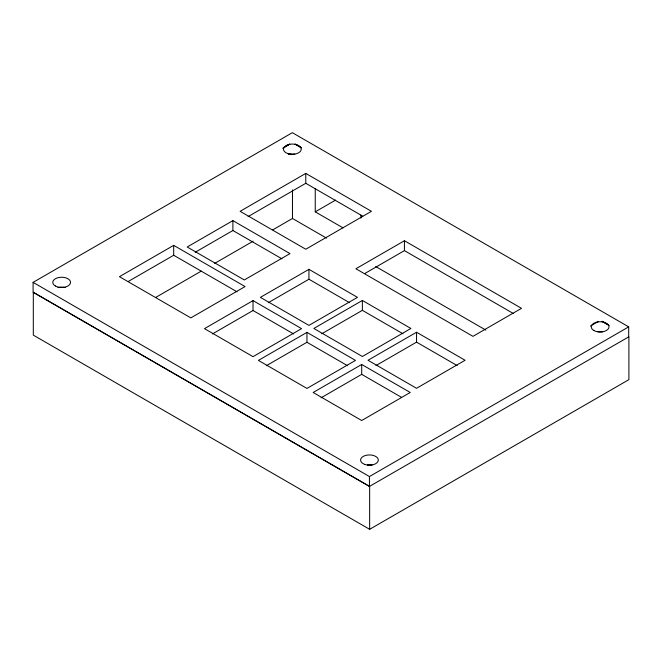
<?xml version="1.0" encoding="UTF-8"?>
<svg xmlns="http://www.w3.org/2000/svg" width="662" height="662" viewBox="0 0 662 662"><rect width="100%" height="100%" fill="white"/><g stroke="black" fill="none" stroke-linecap="round" stroke-linejoin="round"><path stroke-width="0.99" d="M369.653 529.319L369.653 486.454L33.307 292.273L33.307 335.129L369.653 529.319L628.9 379.64L628.9 336.776L369.437 486.438L33.1 292.248L33.1 282.36L292.347 132.681L628.693 326.871L628.693 336.759M283.41 147.734L289.666 144.126M282.641 148.321L289.791 144.192M173.692 245.362L119.441 276.683L190.821 317.892L245.072 286.572L173.692 245.362L173.692 255.251L237.046 291.826M305.778 173.403L240.116 211.319L305.778 249.235L371.448 211.319L305.778 173.403L305.778 183.3L248.101 216.598M232.892 220.628L187.205 247L244.311 279.968L289.997 253.596L232.892 220.628L232.892 230.517L281.962 258.85M128.337 281.441L173.692 255.251M195.273 252.239L232.892 230.517M155.678 297.453L201.273 271.122M214.687 263.385L253.132 241.183M272.802 229.83L292.472 218.477L326.482 238.105M315.244 188.761L315.244 211.84L335.626 200.073M253.025 300.614L204.484 328.642L253.025 356.661L301.566 328.642L253.025 300.614L253.025 310.511L293.622 333.946M308.939 269.343L260.398 297.362L308.939 325.39L357.472 297.362L308.939 269.343L308.939 279.232L268.342 302.666M212.428 333.946L253.025 310.511M404.432 240.736L355.899 268.764L472.958 336.346L521.499 308.327L404.432 240.736L404.432 250.625L513.455 313.573M364.721 273.555L404.432 250.625M306.953 332.382L258.42 360.401L306.953 388.428L355.494 360.401L306.953 332.382L306.953 342.271L347.55 365.705M362.362 300.449L313.829 328.468L362.362 356.495L410.903 328.468L362.362 300.449L362.362 310.337L402.959 333.772M266.364 365.705L306.953 342.271M321.765 333.772L362.362 310.337M416.547 332.241L368.006 360.269L416.547 388.288L465.08 360.269L416.547 332.241L416.547 342.138L457.144 365.573M361.7 364.464L313.159 392.483L361.7 420.511L410.241 392.483L361.7 364.464L361.7 374.353L321.103 397.788M375.95 365.573L416.547 342.138M590.446 326.01L598.473 321.376M33.1 282.36L369.437 476.549L628.693 326.871M288.806 154.428A8.887 5.131 0 0 1 290.262 154.122L294.855 154.122M290.262 154.122L290.055 154.105A8.887 5.131 0 0 0 288.599 154.411M602.643 331.827L597.844 331.803M369.917 464.832L372.193 465.08M295.211 144.126L301.409 147.7M602.106 321.31L608.361 324.918M295.153 144.192L301.392 147.8M602.039 321.368L609.148 325.472M305.778 183.3L362.685 216.151M315.244 211.84L343.015 227.869M375.71 266.529L485.792 330.081M308.939 279.232L349.528 302.666M361.7 374.353L401.412 397.283M369.437 476.549L369.437 486.438M360.931 215.133L360.931 218.146M292.472 189.903L292.472 218.477M57.892 287.606A8.887 5.131 0 0 1 65.406 287.606M367.6 464.931L369.653 464.84L367.6 464.931M55.368 285.984A8.887 5.131 0 0 0 70.23 283.692A8.887 5.131 0 0 0 59.357 277.411A8.887 5.131 0 0 0 55.368 285.984M364.597 464.36A8.887 5.131 0 0 0 378.308 460.338A8.887 5.131 0 0 0 365.416 455.489A8.887 5.131 0 0 0 364.597 464.36M593.855 330.495A8.887 5.131 0 0 0 608.717 328.195A8.887 5.131 0 0 0 597.844 321.914A8.887 5.131 0 0 0 593.855 330.495M287.912 153.609A8.887 5.131 0 0 0 301.235 149.165A8.887 5.131 0 0 0 287.912 144.73A8.887 5.131 0 0 0 287.912 153.609"/></g></svg>
